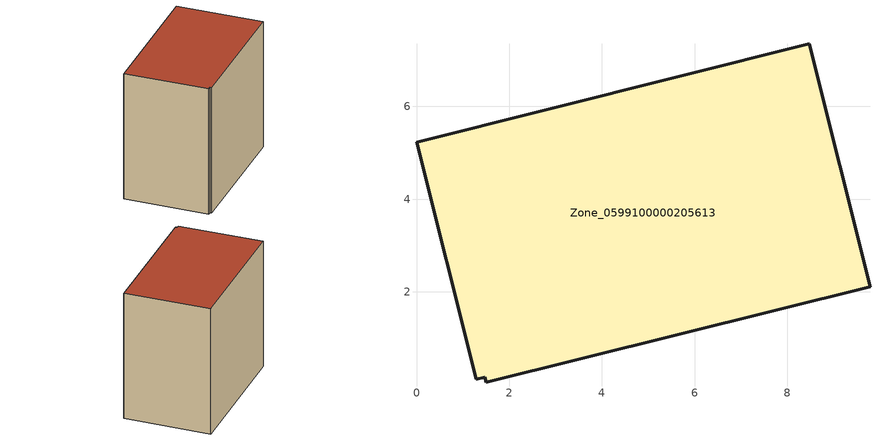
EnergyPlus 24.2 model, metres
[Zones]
Zone_0599100000205613
 floor ground (C_G): 1.47,0.16 1.29,0.11 0,5.23 8.47,7.36 9.78,2.12 1.5,0.05 z0
 wall outside (C_F): 9.78,2.12 8.47,7.36 0,5.23 1.29,0.11 1.47,0.16 1.5,0.05 9.78,2.12 z0:8.28
 roof outside (C_R): 1.29,0.11 1.47,0.16 1.5,0.05 9.78,2.12 8.47,7.36 0,5.23 z8.28
[BUILDING]
Pand.0599100000205613: North Axis=0; Terrain=City; Loads Convergence Tolerance Value=0.04; Temperature Convergence Tolerance Value=0.4; Solar Distribution=FullExterior; Maximum Number of Warmup Days=25; Minimum Number of Warmup Days=1
[Site:Location]
Rotterdam.The.Hague.AP_ZH_NLD Design_Conditions: Latitude=51.96; Longitude=4.45; Time Zone=1; Elevation=-4.5
[SITE:GROUNDTEMPERATURE:BUILDINGSURFACE]
18, 18, 18, 18, 18, 18, 18, 18, 18, 18, 18, 18
[MATERIAL] Thermal Absorptance=0.9; Solar Absorptance=0.7; Visible Absorptance=0.7
Name | Roughness | Thickness | Conductivity | Density | Specific Heat
G.TI.1975-1991 | MediumSmooth | 0.15 | 0.288461 | 540 | 1210
F.TI.1975-1991 | Rough | 0.3 | 0.230769 | 1920 | 840
R.TI.1975-1991 | MediumRough | 0.2 | 0.153846 | 1500 | 1000
[CONSTRUCTION]
C_G: G.TI.1975-1991
C_F: F.TI.1975-1991
C_R: R.TI.1975-1991
[ZONE]
Zone_0599100000205613: Type=1; Multiplier=1; Ceiling Height=Autocalculate; Volume=Autocalculate; Floor Area=autocalculate; Part of Total Floor Area=Yes
[ZONEINFILTRATION:DESIGNFLOWRATE]
Infil_Zone_0599100000205613: Zone or ZoneList or Space or SpaceList=Zone_0599100000205613; Schedule=AlwaysOn; Design Flow Rate Calculation Method=Flow/Area; Flow Rate per Floor Area=0.003; Constant Term Coefficient=1; Temperature Term Coefficient=0; Velocity Term Coefficient=0; Velocity Squared Term Coefficient=0
[HVACTEMPLATE:ZONE:IDEALLOADSAIRSYSTEM]
Zone_0599100000205613: Maximum Heating Supply Air Temperature=50; Minimum Cooling Supply Air Temperature=13; Maximum Heating Supply Air Humidity Ratio=0.0156; Minimum Cooling Supply Air Humidity Ratio=0.0077; Heating Limit=NoLimit; Cooling Limit=NoLimit; Dehumidification Control Type=ConstantSensibleHeatRatio; Cooling Sensible Heat Ratio=0.7; Dehumidification Setpoint=60; Humidification Control Type=None; Humidification Setpoint=30; Outdoor Air Method=None; Outdoor Air Flow Rate per Person=0.00944; Outdoor Air Flow Rate per Zone Floor Area=0; Outdoor Air Flow Rate per Zone=0; Demand Controlled Ventilation Type=None; Outdoor Air Economizer Type=NoEconomizer; Heat Recovery Type=None; Sensible Heat Recovery Effectiveness=0.7; Latent Heat Recovery Effectiveness=0.65
[ZONECONTROL:THERMOSTAT]
ThermostatControl_Zone_0599100000205613: Zone or ZoneList=Zone_0599100000205613; Control Type Schedule=DualSetpointControlType; Control 1=Thermostat_Zone_0599100000205613; Temperature Difference Between Cutout And Setpoint=0
[THERMOSTATSETPOINT:DUALSETPOINT]
Thermostat_Zone_0599100000205613: Heating Setpoint Temperature Schedule=HeatingSetpoint_Zone_0599100000205613; Cooling Setpoint Temperature Schedule=CoolingSetpoint_Zone_0599100000205613
[SCHEDULE:COMPACT]
HeatingSetpoint_Zone_0599100000205613: Through: 12/31, For: AllDays, Until: 24:00, 21
CoolingSetpoint_Zone_0599100000205613: Through: 12/31, For: AllDays, Until: 24:00, 24
DualSetpointControlType: Through: 12/31, For: AllDays, Until: 24:00, 4
AlwaysOn: Through: 12/31, For: AllDays, Until: 24:00, 1
